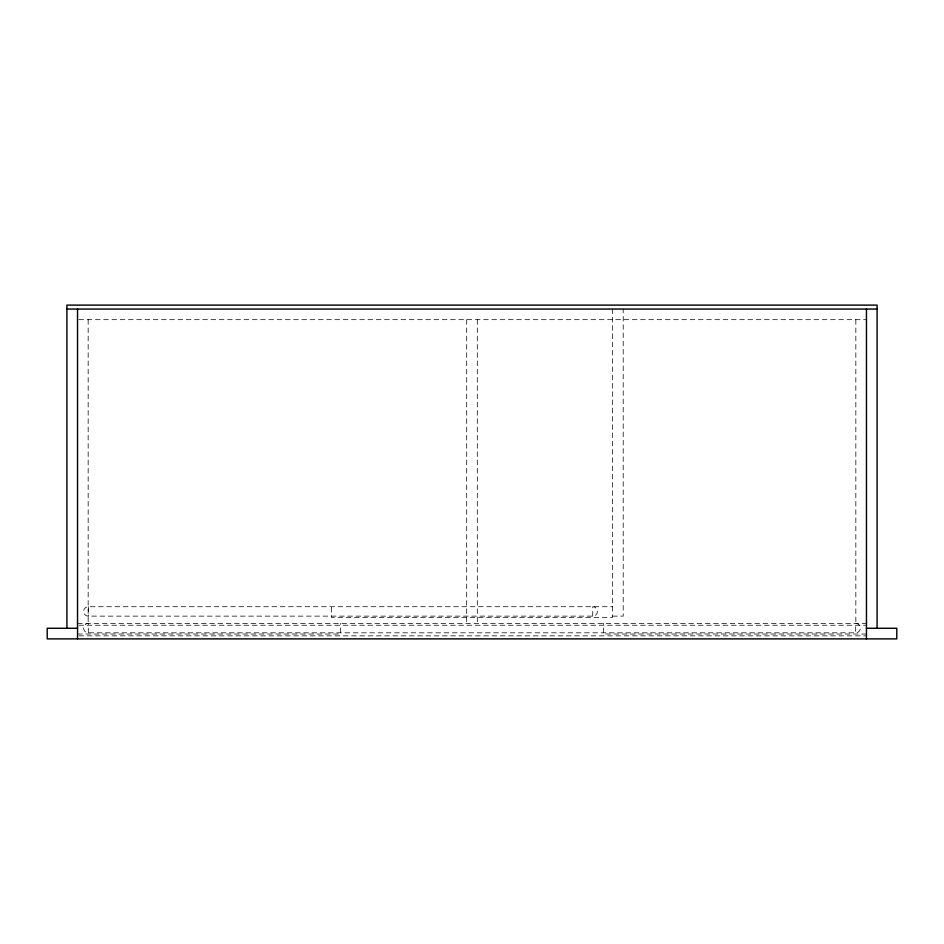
<?xml version="1.0" encoding="UTF-8"?>
<svg xmlns="http://www.w3.org/2000/svg" width="944" height="944" viewBox="0 0 944 944"><rect width="100%" height="100%" fill="white"/><g stroke="black" fill="none" stroke-linecap="round" stroke-linejoin="round"><path stroke-width="0.71" stroke-dasharray="4.72 3.54" d="M78.871 319.674L866.462 319.674M592.714 616.125L592.714 606.721A4.708 4.708 0 0 1 597.422 611.429A4.708 4.708 0 0 1 592.714 616.125L88.311 616.125A4.708 4.708 0 0 1 83.615 611.429A4.708 4.708 0 0 1 88.311 606.721L612.585 606.721M612.585 616.125L623.205 616.125L623.205 309.054M77.538 623.406L866.462 623.406M78.871 625.235L866.462 625.235M88.311 632.822L88.311 623.406A4.708 4.708 0 0 0 83.615 628.114A4.708 4.708 0 0 0 88.311 632.822L855.689 632.822A4.708 4.708 0 0 0 860.385 628.114A4.708 4.708 0 0 0 855.689 623.406L855.689 632.822M77.538 634.026L340.513 634.026L340.513 623.406M866.462 634.026L603.487 634.026L603.487 623.406M79.013 635.855L866.462 635.855M855.842 319.674L855.842 625.235M612.585 309.054L612.585 617.341L331.415 617.341L331.415 606.721M477.31 319.674L477.31 625.235M466.69 319.674L466.69 625.235M88.311 606.721L88.311 616.125M88.158 319.674L88.158 625.235"/><path stroke-width="1.42" d="M66.918 309.054L877.082 309.054M77.538 628.267L47.2 628.267L47.2 638.887L896.8 638.887L896.8 628.267L866.462 628.267M877.082 628.267L877.082 305.113L66.918 305.113L66.918 628.267M866.462 309.054L866.462 638.887M77.538 309.054L77.538 638.887"/></g></svg>
